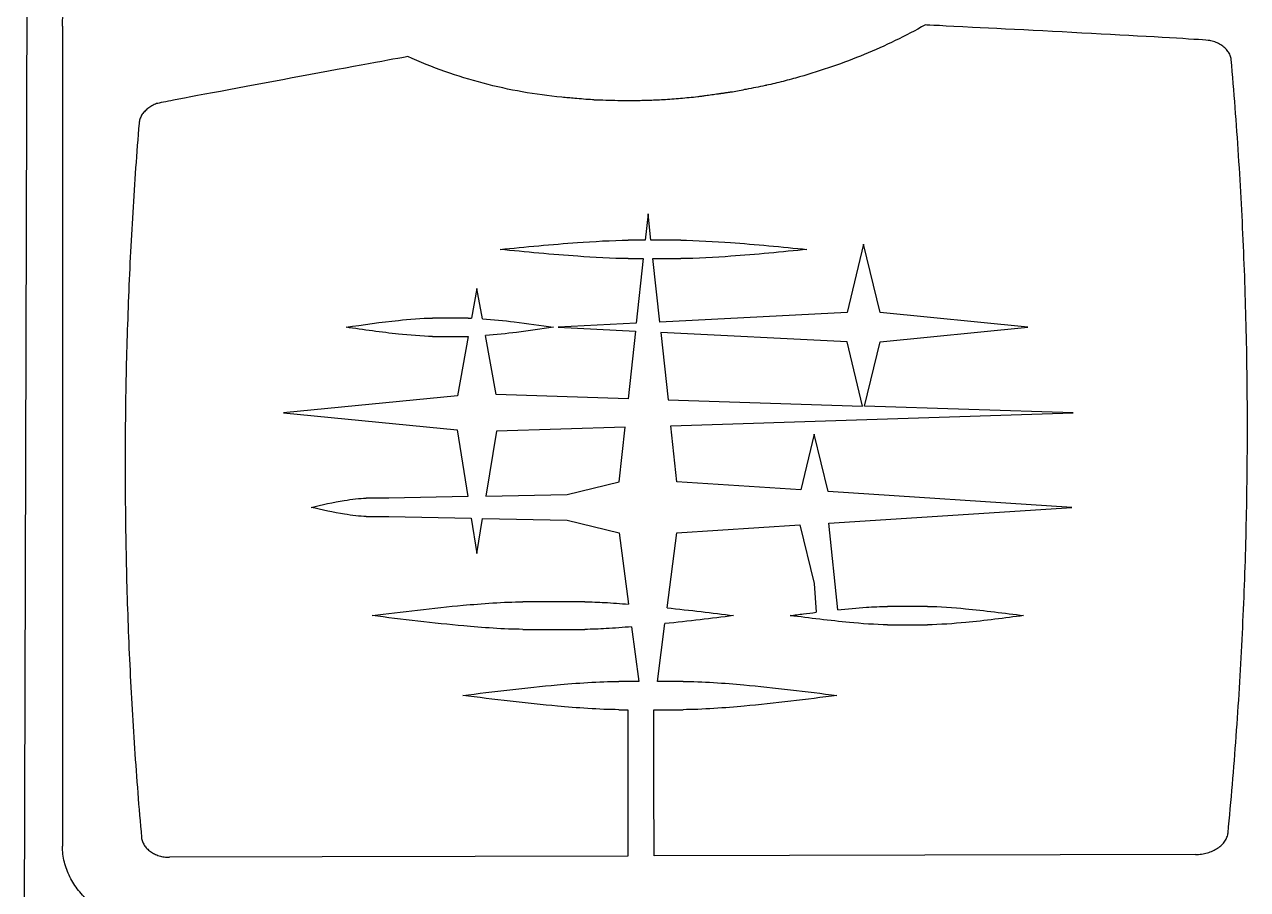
# Model space of a CAD drawing. Extents: x -178 to 178, y -194 to 194.
# Drawn here: x -41.7 to 30.7, y -47 to 4.2 of the extents above; entities that cross this region are included whole.
import ezdxf

# ---------------------------------------------------------------- set-up
doc = ezdxf.new("R2010")
doc.units = 0
doc.layers.get('0').update_dxf_attribs({"linetype": 'CONTINUOUS'})

msp = doc.modelspace()

# ---------------------------------------------------------------- linework, layer by layer
for p, q in [((-41.745, -51.893), (-41.573, 11.767)), ((-39.499, 4.113), (-39.499, -44.29)), ((0.144, 0.208), (0.156, 0.208)), ((-8.093, -0.244), (-8.103, -0.248)), ((-4.809, -7.005), (-4.98, -8.568)), ((-4.643, -8.568), (-4.809, -7.005)), ((-4.98, -8.568), (-5.996, -8.568)), ((-2.872, -8.568), (-4.643, -8.568)), ((7.958, -8.793), (6.98, -12.849)), ((8.942, -12.849), (7.958, -8.793)), ((-5.996, -9.656), (-5.094, -9.656)), ((-5.094, -9.656), (-5.505, -13.485)), ((-4.118, -13.415), (-4.523, -9.656)), ((-4.523, -9.656), (-2.872, -9.656)), ((-14.944, -11.43), (-15.258, -13.182)), ((-14.618, -13.216), (-14.944, -11.43)), ((6.98, -12.849), (-4.118, -13.415)), ((17.682, -13.723), (8.942, -12.849)), ((-15.463, -13.176), (-17.572, -13.176)), ((-5.505, -13.485), (-10.133, -13.723)), ((-10.133, -13.723), (-5.556, -13.955)), ((8.942, -14.592), (17.682, -13.723)), ((-17.572, -14.265), (-15.463, -14.265)), ((-15.455, -14.264), (-16.095, -17.785)), ((-15.463, -14.265), (-15.455, -14.264)), ((-13.809, -17.711), (-14.438, -14.215)), ((-5.556, -13.955), (-5.986, -17.956)), ((8.02, -18.404), (8.942, -14.592)), ((-16.095, -17.785), (-26.405, -18.793)), ((-5.986, -17.956), (-13.809, -17.711)), ((-26.405, -18.793), (-16.113, -19.803)), ((-3.463, -19.556), (20.366, -18.796)), ((20.366, -18.796), (8.02, -18.404)), ((-3.105, -22.883), (-3.463, -19.556)), ((-16.113, -19.803), (-15.487, -23.754)), ((5.035, -20.053), (4.234, -23.356)), ((5.864, -23.46), (5.035, -20.053)), ((4.234, -23.356), (-3.105, -22.883)), ((-20.163, -23.848), (-21.51, -23.848)), ((-15.487, -23.754), (-20.163, -23.848)), ((20.292, -24.392), (5.864, -23.46)), ((5.906, -25.32), (20.292, -24.392)), ((-21.51, -24.934), (-20.163, -24.934)), ((-20.163, -24.934), (-15.284, -25.032)), ((-15.284, -25.032), (-14.951, -27.135)), ((-14.951, -27.135), (-14.618, -25.046)), ((-14.618, -25.046), (-9.605, -25.147)), ((-9.605, -25.147), (-6.517, -25.902)), ((6.427, -30.465), (5.906, -25.32)), ((-6.517, -25.902), (-5.963, -30.129)), ((-3.686, -30.346), (-3.105, -25.903)), ((-3.105, -25.903), (4.191, -25.431)), ((4.191, -25.431), (5.035, -28.914)), ((5.035, -28.914), (5.14, -30.611)), ((-8.555, -29.99), (-12.233, -29.99)), ((11.75, -30.263), (9.374, -30.263)), ((-12.233, -31.621), (-8.553, -31.621)), ((-5.787, -31.469), (-5.358, -34.702)), ((-4.257, -34.702), (-3.81, -31.28)), ((9.374, -31.349), (11.75, -31.349)), ((-5.358, -34.702), (-6.547, -34.702)), ((-2.734, -34.702), (-4.257, -34.702)), ((-6.547, -36.38), (-6, -36.38)), ((-6, -36.38), (-6, -45.053)), ((-4.466, -40.715), (-4.466, -36.38)), ((-4.466, -36.38), (-2.734, -36.38)), ((-4.455, -45.049), (-4.466, -40.715)), ((-39.499, -44.29), (-39.494, -44.462)), ((-6, -45.053), (-33.155, -45.126)), ((27.61, -44.963), (-4.455, -45.049))]:
    msp.add_line(p, q)
for points in [[(-3.623, -18.032), (7.902, -18.398), (6.985, -14.591), (-4.05, -14.031)], [(-13.794, -19.879), (-14.409, -23.733), (-9.605, -23.637), (-6.517, -22.882), (-6.167, -19.639)]]:
    msp.add_lwpolyline(points, close=True)
for points, knots in [([(-39.499, 4.113), (-39.499, 4.436), (-39.46, 4.757), (-39.31, 5.383), (-39.2, 5.686), (-39.06, 5.975)], [-0.1932894, -0.1932894, -0.1932894, -0.1932894, -0.0964403, -0.0964403, 0, 0, 0, 0]), ([(11.615, 4.189), (11.032, 3.863), (10.439, 3.553), (9.233, 2.97), (8.621, 2.696), (8, 2.441)], [-0.4019108, -0.4019108, -0.4019108, -0.4019108, -0.201363, -0.201363, 0, 0, 0, 0]), ([(28.529, 3.254), (28.229, 3.334), (19.142, 3.806), (12.799, 4.129), (11.721, 4.183), (11.619, 4.189), (11.615, 4.189), (11.615, 4.189)], [-0.02818565, -0.02818565, -0.02818565, -0.02818565, -0.00729142, -0.00729142, -0.00015454, -0.00015454, 0, 0, 0, 0]), ([(29.115, 3.011), (29.027, 3.066), (28.932, 3.113), (28.736, 3.192), (28.632, 3.225), (28.529, 3.254)], [-0.06351089, -0.06351089, -0.06351089, -0.06351089, -0.03221782, -0.03221782, 0, 0, 0, 0]), ([(29.54, 2.623), (29.485, 2.699), (29.422, 2.769), (29.28, 2.9), (29.201, 2.959), (29.115, 3.011)], [-0.05805668, -0.05805668, -0.05805668, -0.05805668, -0.02987246, -0.02987246, 0, 0, 0, 0]), ([(-19.045, 2.315), (-20.447, 2.058), (-29.813, 0.324), (-33.31, -0.348), (-33.796, -0.443), (-33.909, -0.471), (-33.917, -0.473), (-33.92, -0.474)], [-0.1296901, -0.1296901, -0.1296901, -0.1296901, -0.0155588, -0.0155588, -0.0011046, -0.0011046, 0, 0, 0, 0]), ([(-9.912, -0.097), (-11.487, 0.053), (-13.039, 0.328), (-16.104, 1.138), (-17.596, 1.667), (-19.045, 2.315)], [-0.9509459, -0.9509459, -0.9509459, -0.9509459, -0.4763286, -0.4763286, 0, 0, 0, 0]), ([(8, 2.441), (7.377, 2.184), (6.747, 1.945), (5.469, 1.5), (4.822, 1.296), (4.168, 1.111)], [-0.4058795, -0.4058795, -0.4058795, -0.4058795, -0.2037103, -0.2037103, 0, 0, 0, 0]), ([(29.731, 2.133), (29.721, 2.221), (29.7, 2.306), (29.635, 2.472), (29.592, 2.55), (29.54, 2.623)], [-0.05345767, -0.05345767, -0.05345767, -0.05345767, -0.02684755, -0.02684755, 0, 0, 0, 0]), ([(30.474, -9.266), (30.395, -7.361), (30.294, -5.457), (30.046, -1.657), (29.9, 0.239), (29.731, 2.133)], [-1.14241, -1.14241, -1.14241, -1.14241, -0.570514, -0.570514, 0, 0, 0, 0]), ([(4.168, 1.111), (3.844, 1.019), (3.519, 0.931), (2.866, 0.764), (2.537, 0.686), (2.207, 0.613)], [-0.2022708, -0.2022708, -0.2022708, -0.2022708, -0.1012427, -0.1012427, 0, 0, 0, 0]), ([(-0.663, 0.096), (-0.786, 0.075), (-0.911, 0.057), (-1.158, 0.022), (-1.281, 0.006), (-1.406, -0.01)], [-0.07530203, -0.07530203, -0.07530203, -0.07530203, -0.03759899, -0.03759899, 0, 0, 0, 0]), ([(-0.489, 0.123), (-0.516, 0.119), (-0.531, 0.116), (-0.607, 0.104), (-0.633, 0.1), (-0.663, 0.096)], [-0.02025405, -0.02025405, -0.02025405, -0.02025405, -0.00907454, -0.00907454, 0, 0, 0, 0]), ([(-0.417, 0.131), (-0.429, 0.129), (-0.44, 0.127), (-0.463, 0.125), (-0.475, 0.124), (-0.489, 0.123)], [-0.00803847, -0.00803847, -0.00803847, -0.00803847, -0.003995949, -0.003995949, 0, 0, 0, 0]), ([(-0.017, 0.184), (-0.084, 0.176), (-0.155, 0.166), (-0.294, 0.147), (-0.349, 0.139), (-0.417, 0.131)], [-0.03662168, -0.03662168, -0.03662168, -0.03662168, -0.02056405, -0.02056405, 0, 0, 0, 0]), ([(0.144, 0.208), (0.116, 0.204), (0.088, 0.201), (0.035, 0.195), (0.009, 0.191), (-0.017, 0.184)], [-0.01605417, -0.01605417, -0.01605417, -0.01605417, -0.00794214, -0.00794214, 0, 0, 0, 0]), ([(0.184, 0.215), (0.18, 0.215), (0.174, 0.215), (0.166, 0.213), (0.163, 0.212), (0.159, 0.21), (0.157, 0.209), (0.156, 0.208)], [-0.003013682, -0.003013682, -0.003013682, -0.003013682, -0.001386596, -0.001386596, -0.000548199, -0.000548199, 0, 0, 0, 0]), ([(1.008, 0.374), (0.871, 0.349), (0.734, 0.32), (0.46, 0.263), (0.322, 0.236), (0.184, 0.215)], [-0.08418844, -0.08418844, -0.08418844, -0.08418844, -0.04189098, -0.04189098, 0, 0, 0, 0]), ([(2.137, 0.597), (1.951, 0.554), (1.763, 0.516), (1.386, 0.444), (1.197, 0.41), (1.008, 0.374)], [-0.1150807, -0.1150807, -0.1150807, -0.1150807, -0.057678, -0.057678, 0, 0, 0, 0]), ([(2.207, 0.613), (2.195, 0.609), (2.182, 0.605), (2.159, 0.599), (2.148, 0.598), (2.137, 0.597)], [-0.007096417, -0.007096417, -0.007096417, -0.007096417, -0.003238582, -0.003238582, 0, 0, 0, 0]), ([(-33.92, -0.474), (-34.015, -0.509), (-34.108, -0.551), (-34.281, -0.647), (-34.362, -0.701), (-34.437, -0.762)], [-0.05928062, -0.05928062, -0.05928062, -0.05928062, -0.02898929, -0.02898929, 0, 0, 0, 0]), ([(-9.152, -0.163), (-9.277, -0.151), (-9.399, -0.142), (-9.652, -0.122), (-9.786, -0.111), (-9.912, -0.097)], [-0.07927407, -0.07927407, -0.07927407, -0.07927407, -0.03781803, -0.03781803, 0, 0, 0, 0]), ([(-8.093, -0.244), (-8.271, -0.236), (-8.445, -0.223), (-8.799, -0.193), (-8.975, -0.176), (-9.152, -0.163)], [-0.1075846, -0.1075846, -0.1075846, -0.1075846, -0.053328, -0.053328, 0, 0, 0, 0]), ([(-7.95, -0.263), (-7.977, -0.26), (-8.004, -0.257), (-8.053, -0.252), (-8.078, -0.25), (-8.103, -0.248)], [-0.01491623, -0.01491623, -0.01491623, -0.01491623, -0.00749923, -0.00749923, 0, 0, 0, 0]), ([(-7.656, -0.264), (-7.707, -0.264), (-7.754, -0.264), (-7.852, -0.263), (-7.902, -0.263), (-7.95, -0.263)], [-0.02936046, -0.02936046, -0.02936046, -0.02936046, -0.01453995, -0.01453995, 0, 0, 0, 0]), ([(-6.256, -0.303), (-6.49, -0.302), (-6.724, -0.298), (-7.191, -0.285), (-7.423, -0.276), (-7.656, -0.264)], [-0.1399447, -0.1399447, -0.1399447, -0.1399447, -0.0697486, -0.0697486, 0, 0, 0, 0]), ([(-5.74, -0.303), (-5.826, -0.305), (-5.911, -0.305), (-6.084, -0.304), (-6.17, -0.303), (-6.256, -0.303)], [-0.05215973, -0.05215973, -0.05215973, -0.05215973, -0.02588824, -0.02588824, 0, 0, 0, 0]), ([(-3.904, -0.248), (-4.21, -0.265), (-4.517, -0.279), (-5.129, -0.297), (-5.435, -0.302), (-5.74, -0.303)], [-0.1836367, -0.1836367, -0.1836367, -0.1836367, -0.0914991, -0.0914991, 0, 0, 0, 0]), ([(-1.87, -0.072), (-2.208, -0.11), (-2.547, -0.145), (-3.225, -0.204), (-3.564, -0.228), (-3.904, -0.248)], [-0.2041082, -0.2041082, -0.2041082, -0.2041082, -0.1020083, -0.1020083, 0, 0, 0, 0]), ([(-1.406, -0.01), (-1.484, -0.019), (-1.554, -0.029), (-1.719, -0.052), (-1.793, -0.063), (-1.87, -0.072)], [-0.04802797, -0.04802797, -0.04802797, -0.04802797, -0.02334157, -0.02334157, 0, 0, 0, 0]), ([(-34.805, -1.158), (-34.844, -1.233), (-34.879, -1.311), (-34.932, -1.471), (-34.95, -1.552), (-34.957, -1.635)], [-0.05050986, -0.05050986, -0.05050986, -0.05050986, -0.02507673, -0.02507673, 0, 0, 0, 0]), ([(-34.437, -0.762), (-34.511, -0.818), (-34.58, -0.881), (-34.703, -1.014), (-34.757, -1.084), (-34.805, -1.158)], [-0.05418962, -0.05418962, -0.05418962, -0.05418962, -0.02642049, -0.02642049, 0, 0, 0, 0]), ([(-34.957, -1.635), (-35.103, -3.398), (-35.228, -5.161), (-35.44, -8.692), (-35.526, -10.458), (-35.594, -12.226)], [-1.061127, -1.061127, -1.061127, -1.061127, -0.530609, -0.530609, 0, 0, 0, 0]), ([(-13.572, -9.112), (-12.109, -8.964), (-10.466, -8.81), (-8.093, -8.639), (-6.912, -8.568), (-5.996, -8.568)], [-0.724918, -0.724918, -0.724918, -0.724918, -0.275044, -0.275044, 0, 0, 0, 0]), ([(-2.872, -8.568), (-1.976, -8.568), (-0.807, -8.64), (1.527, -8.81), (3.158, -8.965), (4.604, -9.112)], [-0.6993322, -0.6993322, -0.6993322, -0.6993322, -0.4360779, -0.4360779, 0, 0, 0, 0]), ([(-5.996, -9.656), (-6.895, -9.656), (-8.083, -9.583), (-10.442, -9.414), (-12.103, -9.259), (-13.572, -9.112)], [-0.7065229, -0.7065229, -0.7065229, -0.7065229, -0.4427094, -0.4427094, 0, 0, 0, 0]), ([(4.604, -9.112), (3.163, -9.261), (1.548, -9.414), (-0.798, -9.585), (-1.961, -9.656), (-2.872, -9.656)], [-0.7161589, -0.7161589, -0.7161589, -0.7161589, -0.2734216, -0.2734216, 0, 0, 0, 0]), ([(30.692, -20.745), (30.7, -18.83), (30.685, -16.913), (30.612, -13.087), (30.554, -11.176), (30.474, -9.266)], [-1.148087, -1.148087, -1.148087, -1.148087, -0.57348, -0.57348, 0, 0, 0, 0]), ([(-35.594, -12.226), (-35.665, -13.99), (-35.716, -15.756), (-35.777, -19.286), (-35.787, -21.052), (-35.778, -22.816)], [-1.059213, -1.059213, -1.059213, -1.059213, -0.52942, -0.52942, 0, 0, 0, 0]), ([(-22.69, -13.72), (-21.704, -13.572), (-20.593, -13.418), (-18.991, -13.248), (-18.192, -13.176), (-17.572, -13.176)], [-0.4912573, -0.4912573, -0.4912573, -0.4912573, -0.1860018, -0.1860018, 0, 0, 0, 0]), ([(-17.572, -14.265), (-18.182, -14.265), (-18.985, -14.192), (-20.579, -14.022), (-21.701, -13.867), (-22.69, -13.72)], [-0.4790173, -0.4790173, -0.4790173, -0.4790173, -0.3001321, -0.3001321, 0, 0, 0, 0]), ([(-15.463, -13.176), (-15.429, -13.176), (-15.394, -13.177), (-15.326, -13.179), (-15.292, -13.181), (-15.258, -13.182)], [-0.02019032, -0.02019032, -0.02019032, -0.02019032, -0.01020921, -0.01020921, 0, 0, 0, 0]), ([(-14.618, -13.216), (-13.998, -13.262), (-13.347, -13.33), (-11.964, -13.496), (-11.173, -13.606), (-10.411, -13.721)], [-0.4177176, -0.4177176, -0.4177176, -0.4177176, -0.2313661, -0.2313661, 0, 0, 0, 0]), ([(-10.411, -13.721), (-11.131, -13.831), (-11.869, -13.935), (-13.199, -14.098), (-13.828, -14.166), (-14.438, -14.215)], [-0.4023448, -0.4023448, -0.4023448, -0.4023448, -0.1836597, -0.1836597, 0, 0, 0, 0]), ([(30.378, -32.231), (30.476, -30.318), (30.549, -28.402), (30.652, -24.574), (30.682, -22.659), (30.692, -20.745)], [-1.1489, -1.1489, -1.1489, -1.1489, -0.574235, -0.574235, 0, 0, 0, 0]), ([(-35.778, -22.816), (-35.774, -24.58), (-35.75, -26.344), (-35.666, -29.87), (-35.604, -31.632), (-35.525, -33.393)], [-1.058124, -1.058124, -1.058124, -1.058124, -0.528869, -0.528869, 0, 0, 0, 0]), ([(-24.772, -24.392), (-24.147, -24.245), (-23.436, -24.09), (-22.361, -23.911), (-21.883, -23.848), (-21.51, -23.848)], [-0.2744718, -0.2744718, -0.2744718, -0.2744718, -0.1119068, -0.1119068, 0, 0, 0, 0]), ([(-21.51, -24.934), (-21.877, -24.934), (-22.355, -24.871), (-23.428, -24.693), (-24.145, -24.538), (-24.772, -24.392)], [-0.3247134, -0.3247134, -0.3247134, -0.3247134, -0.193385, -0.193385, 0, 0, 0, 0]), ([(-21.149, -30.804), (-19.429, -30.582), (-17.494, -30.352), (-14.703, -30.097), (-13.312, -29.99), (-12.233, -29.99)], [-0.8545284, -0.8545284, -0.8545284, -0.8545284, -0.3238079, -0.3238079, 0, 0, 0, 0]), ([(-8.555, -29.99), (-8.181, -29.99), (-7.753, -30.008), (-6.918, -30.055), (-6.424, -30.092), (-5.963, -30.129)], [-0.2497106, -0.2497106, -0.2497106, -0.2497106, -0.1388193, -0.1388193, 0, 0, 0, 0]), ([(-3.686, -30.346), (-3.01, -30.417), (-2.332, -30.492), (-1.022, -30.645), (-0.386, -30.723), (0.247, -30.805)], [-0.3955378, -0.3955378, -0.3955378, -0.3955378, -0.1915381, -0.1915381, 0, 0, 0, 0]), ([(6.427, -30.465), (6.979, -30.407), (7.57, -30.352), (8.523, -30.286), (8.974, -30.263), (9.374, -30.263)], [-0.2876251, -0.2876251, -0.2876251, -0.2876251, -0.1200837, -0.1200837, 0, 0, 0, 0]), ([(11.75, -30.263), (12.432, -30.263), (13.32, -30.335), (15.095, -30.504), (16.335, -30.658), (17.433, -30.805)], [-0.5324571, -0.5324571, -0.5324571, -0.5324571, -0.3323512, -0.3323512, 0, 0, 0, 0]), ([(-12.233, -31.621), (-13.293, -31.621), (-14.691, -31.511), (-17.468, -31.257), (-19.423, -31.025), (-21.149, -30.804)], [-0.8329435, -0.8329435, -0.8329435, -0.8329435, -0.522041, -0.522041, 0, 0, 0, 0]), ([(0.247, -30.805), (-0.409, -30.893), (-1.067, -30.974), (-2.418, -31.133), (-3.114, -31.209), (-3.81, -31.28)], [-0.4080497, -0.4080497, -0.4080497, -0.4080497, -0.2096691, -0.2096691, 0, 0, 0, 0]), ([(3.614, -30.805), (3.876, -30.77), (4.139, -30.736), (4.647, -30.672), (4.894, -30.641), (5.14, -30.611)], [-0.1536297, -0.1536297, -0.1536297, -0.1536297, -0.0743926, -0.0743926, 0, 0, 0, 0]), ([(9.374, -31.349), (8.689, -31.349), (7.786, -31.277), (5.993, -31.107), (4.729, -30.952), (3.614, -30.805)], [-0.5380842, -0.5380842, -0.5380842, -0.5380842, -0.3373671, -0.3373671, 0, 0, 0, 0]), ([(17.433, -30.805), (16.339, -30.954), (15.112, -31.108), (13.328, -31.279), (12.444, -31.349), (11.75, -31.349)], [-0.5456088, -0.5456088, -0.5456088, -0.5456088, -0.2082495, -0.2082495, 0, 0, 0, 0]), ([(-5.787, -31.469), (-6.278, -31.51), (-6.803, -31.55), (-7.695, -31.601), (-8.152, -31.621), (-8.553, -31.621)], [-0.269994, -0.269994, -0.269994, -0.269994, -0.120372, -0.120372, 0, 0, 0, 0]), ([(29.546, -43.673), (29.729, -41.771), (29.89, -39.866), (30.167, -36.052), (30.284, -34.142), (30.378, -32.231)], [-1.147217, -1.147217, -1.147217, -1.147217, -0.573935, -0.573935, 0, 0, 0, 0]), ([(-35.525, -33.393), (-35.442, -35.155), (-35.343, -36.916), (-35.106, -40.434), (-34.97, -42.189), (-34.812, -43.943)], [-1.057633, -1.057633, -1.057633, -1.057633, -0.528392, -0.528392, 0, 0, 0, 0]), ([(-15.786, -35.537), (-14.003, -35.31), (-11.997, -35.073), (-9.106, -34.812), (-7.665, -34.702), (-6.547, -34.702)], [-0.8851517, -0.8851517, -0.8851517, -0.8851517, -0.335134, -0.335134, 0, 0, 0, 0]), ([(-2.734, -34.702), (-1.641, -34.702), (-0.215, -34.813), (2.631, -35.073), (4.62, -35.31), (6.381, -35.537)], [-0.8538322, -0.8538322, -0.8538322, -0.8538322, -0.532803, -0.532803, 0, 0, 0, 0]), ([(-6.547, -36.38), (-7.645, -36.38), (-9.094, -36.267), (-11.971, -36.005), (-13.997, -35.765), (-15.786, -35.537)], [-0.8627817, -0.8627817, -0.8627817, -0.8627817, -0.5409409, -0.5409409, 0, 0, 0, 0]), ([(6.381, -35.537), (4.627, -35.767), (2.659, -36.006), (-0.202, -36.27), (-1.621, -36.38), (-2.734, -36.38)], [-0.8748622, -0.8748622, -0.8748622, -0.8748622, -0.3339986, -0.3339986, 0, 0, 0, 0]), ([(-34.812, -43.943), (-34.805, -44.026), (-34.788, -44.106), (-34.733, -44.262), (-34.696, -44.336), (-34.652, -44.407)], [-0.04976803, -0.04976803, -0.04976803, -0.04976803, -0.02490267, -0.02490267, 0, 0, 0, 0]), ([(28.926, -44.581), (29.013, -44.525), (29.094, -44.463), (29.238, -44.326), (29.3, -44.254), (29.354, -44.174)], [-0.05934783, -0.05934783, -0.05934783, -0.05934783, -0.02865438, -0.02865438, 0, 0, 0, 0]), ([(29.354, -44.174), (29.407, -44.099), (29.45, -44.018), (29.515, -43.848), (29.536, -43.762), (29.546, -43.673)], [-0.05452982, -0.05452982, -0.05452982, -0.05452982, -0.02684888, -0.02684888, 0, 0, 0, 0]), ([(-39.054, -46.289), (-39.195, -46.007), (-39.305, -45.713), (-39.456, -45.097), (-39.494, -44.781), (-39.494, -44.462)], [-0.1902387, -0.1902387, -0.1902387, -0.1902387, -0.0957502, -0.0957502, 0, 0, 0, 0]), ([(-34.652, -44.407), (-34.605, -44.478), (-34.55, -44.545), (-34.426, -44.67), (-34.357, -44.729), (-34.283, -44.78)], [-0.05278134, -0.05278134, -0.05278134, -0.05278134, -0.02699797, -0.02699797, 0, 0, 0, 0]), ([(-34.283, -44.78), (-34.207, -44.835), (-34.125, -44.883), (-33.953, -44.968), (-33.86, -45.005), (-33.767, -45.034)], [-0.05759775, -0.05759775, -0.05759775, -0.05759775, -0.02948142, -0.02948142, 0, 0, 0, 0]), ([(27.61, -44.963), (27.732, -44.963), (27.855, -44.954), (28.094, -44.92), (28.21, -44.895), (28.325, -44.865)], [-0.07244652, -0.07244652, -0.07244652, -0.07244652, -0.03563149, -0.03563149, 0, 0, 0, 0]), ([(28.325, -44.865), (28.433, -44.831), (28.541, -44.79), (28.741, -44.695), (28.837, -44.641), (28.926, -44.581)], [-0.06654179, -0.06654179, -0.06654179, -0.06654179, -0.03246063, -0.03246063, 0, 0, 0, 0]), ([(-33.767, -45.034), (-33.669, -45.066), (-33.57, -45.09), (-33.365, -45.122), (-33.261, -45.129), (-33.155, -45.126)], [-0.0622792, -0.0622792, -0.0622792, -0.0622792, -0.03158387, -0.03158387, 0, 0, 0, 0]), ([(-37.873, -47.785), (-38.118, -47.574), (-38.344, -47.341), (-38.741, -46.84), (-38.914, -46.572), (-39.054, -46.289)], [-0.1917563, -0.1917563, -0.1917563, -0.1917563, -0.0948908, -0.0948908, 0, 0, 0, 0])]:
    msp.add_open_spline(points, degree=3, knots=knots)

doc.saveas('drawing.dxf')
